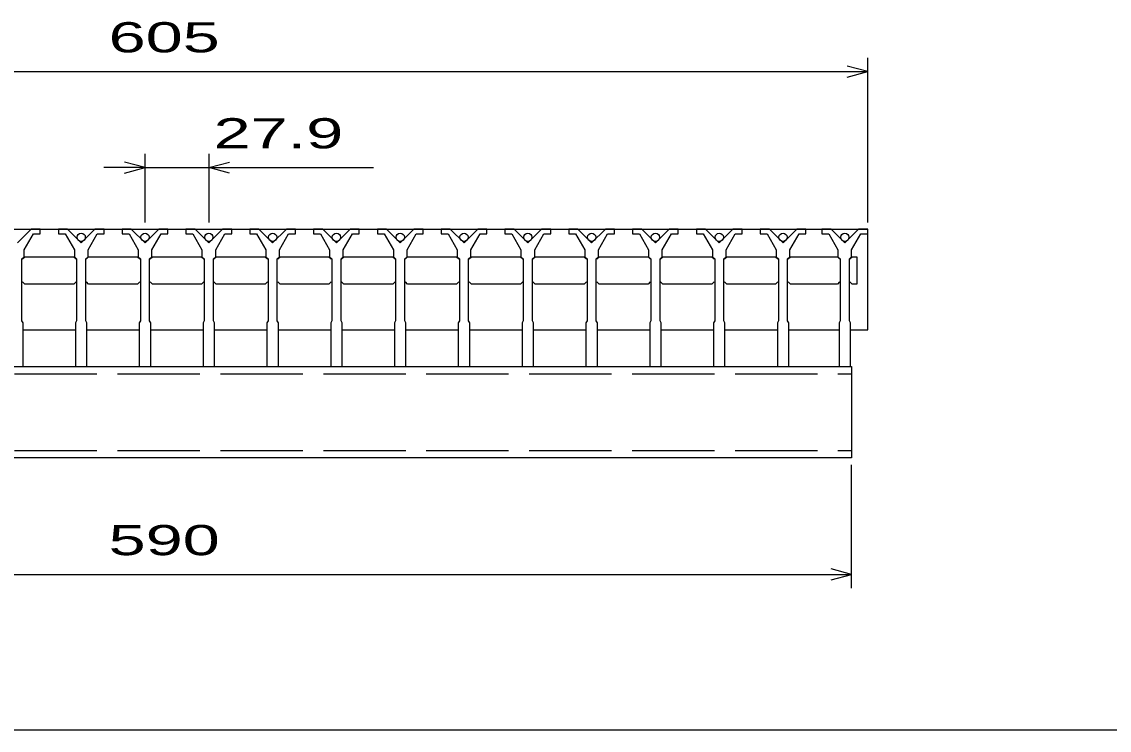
# Model space of a CAD drawing. Units: millimetres, scale not verified. Extents: x -1092 to 1034, y -771 to 635.
# Drawn here: x -624.2 to -148.7, y -684.6 to -374.6 of the extents above; entities that cross this region are included whole.
import ezdxf
from ezdxf.enums import TextEntityAlignment as Align

# ---------------------------------------------------------------- set-up
doc = ezdxf.new("R2010")
doc.units = ezdxf.units.MM
doc.header["$LTSCALE"] = 6
doc.linetypes.add('DASHED', pattern=[7.5, 6, -1.5])
for name, color, linetype, lineweight in [('0_2', 150, 'Continuous', 25), ('16', 3, 'Continuous', 25), ('22', 2, 'Continuous', 25)]:
    doc.layers.add(name, color=color, linetype=linetype, lineweight=lineweight)
doc.styles.add('ベクトル', font='')
doc.styles.get('ベクトル').set_extended_font_data('ベクトル')

msp = doc.modelspace()

# ---------------------------------------------------------------- linework, layer by layer
at = {"layer": '0_2'}
msp.add_line((1034.4, -684.6), (-1041.6, -684.6), dxfattribs=at)
at = {"layer": '16'}
for p, q in [((-859.3, -465.4), (-254.3, -465.4)), ((-620.1, -465.4), (-626.1, -471.4)), ((-616.1, -465.4), (-620.1, -465.4)), ((-616.1, -467.4), (-616.1, -465.4)), ((-608.2, -465.4), (-608.2, -467.4)), ((-604.2, -465.4), (-608.2, -465.4)), ((-598.2, -471.4), (-604.2, -465.4)), ((-592.2, -465.4), (-598.2, -471.4)), ((-588.2, -465.4), (-592.2, -465.4)), ((-588.2, -467.4), (-588.2, -465.4)), ((-580.3, -465.4), (-580.3, -467.4)), ((-576.3, -465.4), (-580.3, -465.4)), ((-570.3, -471.4), (-576.3, -465.4)), ((-564.3, -465.4), (-570.3, -471.4)), ((-560.3, -465.4), (-564.3, -465.4)), ((-560.3, -467.4), (-560.3, -465.4)), ((-552.4, -465.4), (-552.4, -467.4)), ((-548.4, -465.4), (-552.4, -465.4)), ((-542.4, -471.4), (-548.4, -465.4)), ((-536.4, -465.4), (-542.4, -471.4)), ((-532.4, -465.4), (-536.4, -465.4)), ((-532.4, -467.4), (-532.4, -465.4)), ((-524.5, -465.4), (-524.5, -467.4)), ((-520.5, -465.4), (-524.5, -465.4)), ((-514.5, -471.4), (-520.5, -465.4)), ((-508.5, -465.4), (-514.5, -471.4)), ((-504.5, -465.4), (-508.5, -465.4)), ((-504.5, -467.4), (-504.5, -465.4)), ((-496.6, -465.4), (-496.6, -467.4)), ((-492.6, -465.4), (-496.6, -465.4)), ((-486.6, -471.4), (-492.6, -465.4)), ((-480.6, -465.4), (-486.6, -471.4)), ((-476.6, -465.4), (-480.6, -465.4)), ((-476.6, -467.4), (-476.6, -465.4)), ((-468.7, -465.4), (-468.7, -467.4)), ((-464.7, -465.4), (-468.7, -465.4)), ((-458.7, -471.4), (-464.7, -465.4)), ((-452.7, -465.4), (-458.7, -471.4)), ((-448.7, -465.4), (-452.7, -465.4)), ((-448.7, -467.4), (-448.7, -465.4)), ((-440.8, -465.4), (-440.8, -467.4)), ((-436.8, -465.4), (-440.8, -465.4)), ((-430.8, -471.4), (-436.8, -465.4)), ((-424.8, -465.4), (-430.8, -471.4)), ((-420.8, -465.4), (-424.8, -465.4)), ((-420.8, -467.4), (-420.8, -465.4)), ((-412.9, -465.4), (-412.9, -467.4)), ((-408.9, -465.4), (-412.9, -465.4)), ((-402.9, -471.4), (-408.9, -465.4)), ((-396.9, -465.4), (-402.9, -471.4)), ((-392.9, -465.4), (-396.9, -465.4)), ((-392.9, -467.4), (-392.9, -465.4)), ((-385, -465.4), (-385, -467.4)), ((-381, -465.4), (-385, -465.4)), ((-375, -471.4), (-381, -465.4)), ((-369, -465.4), (-375, -471.4)), ((-365, -465.4), (-369, -465.4)), ((-365, -467.4), (-365, -465.4)), ((-357.1, -465.4), (-357.1, -467.4)), ((-353.1, -465.4), (-357.1, -465.4)), ((-347.1, -471.4), (-353.1, -465.4)), ((-341.1, -465.4), (-347.1, -471.4)), ((-337.1, -465.4), (-341.1, -465.4)), ((-337.1, -467.4), (-337.1, -465.4)), ((-329.2, -465.4), (-329.2, -467.4)), ((-325.2, -465.4), (-329.2, -465.4)), ((-319.2, -471.4), (-325.2, -465.4)), ((-313.2, -465.4), (-319.2, -471.4)), ((-309.2, -465.4), (-313.2, -465.4)), ((-309.2, -467.4), (-309.2, -465.4)), ((-301.3, -465.4), (-301.3, -467.4)), ((-297.3, -465.4), (-301.3, -465.4)), ((-291.3, -471.4), (-297.3, -465.4)), ((-285.3, -465.4), (-291.3, -471.4)), ((-281.3, -465.4), (-285.3, -465.4)), ((-281.3, -467.4), (-281.3, -465.4)), ((-274.3, -465.4), (-274.3, -467.4)), ((-270.3, -465.4), (-274.3, -465.4)), ((-264.3, -471.4), (-270.3, -465.4)), ((-258.3, -465.4), (-264.3, -471.4)), ((-254.3, -465.4), (-258.3, -465.4)), ((-254.3, -467.4), (-254.3, -465.4)), ((-254.3, -509.4), (-254.3, -465.4)), ((-623.1, -474.4), (-619.1, -467.4)), ((-619.1, -467.4), (-616.1, -467.4)), ((-608.2, -467.4), (-605.2, -467.4)), ((-605.2, -467.4), (-601.2, -474.4)), ((-595.2, -474.4), (-591.2, -467.4)), ((-591.2, -467.4), (-588.2, -467.4)), ((-580.3, -467.4), (-577.3, -467.4)), ((-577.3, -467.4), (-573.3, -474.4)), ((-567.3, -474.4), (-563.3, -467.4)), ((-563.3, -467.4), (-560.3, -467.4)), ((-552.4, -467.4), (-549.4, -467.4)), ((-549.4, -467.4), (-545.4, -474.4)), ((-539.4, -474.4), (-535.4, -467.4)), ((-535.4, -467.4), (-532.4, -467.4)), ((-524.5, -467.4), (-521.5, -467.4)), ((-521.5, -467.4), (-517.5, -474.4)), ((-511.5, -474.4), (-507.5, -467.4)), ((-507.5, -467.4), (-504.5, -467.4)), ((-496.6, -467.4), (-493.6, -467.4)), ((-493.6, -467.4), (-489.6, -474.4)), ((-483.6, -474.4), (-479.6, -467.4)), ((-479.6, -467.4), (-476.6, -467.4)), ((-468.7, -467.4), (-465.7, -467.4)), ((-465.7, -467.4), (-461.7, -474.4)), ((-455.7, -474.4), (-451.7, -467.4)), ((-451.7, -467.4), (-448.7, -467.4)), ((-440.8, -467.4), (-437.8, -467.4)), ((-437.8, -467.4), (-433.8, -474.4)), ((-427.8, -474.4), (-423.8, -467.4)), ((-423.8, -467.4), (-420.8, -467.4)), ((-412.9, -467.4), (-409.9, -467.4)), ((-409.9, -467.4), (-405.9, -474.4)), ((-399.9, -474.4), (-395.9, -467.4)), ((-395.9, -467.4), (-392.9, -467.4)), ((-385, -467.4), (-382, -467.4)), ((-382, -467.4), (-378, -474.4)), ((-372, -474.4), (-368, -467.4)), ((-368, -467.4), (-365, -467.4)), ((-357.1, -467.4), (-354.1, -467.4)), ((-354.1, -467.4), (-350.1, -474.4)), ((-344.1, -474.4), (-340.1, -467.4)), ((-340.1, -467.4), (-337.1, -467.4)), ((-329.2, -467.4), (-326.2, -467.4)), ((-326.2, -467.4), (-322.2, -474.4)), ((-316.2, -474.4), (-312.2, -467.4)), ((-312.2, -467.4), (-309.2, -467.4)), ((-301.3, -467.4), (-298.3, -467.4)), ((-298.3, -467.4), (-294.3, -474.4)), ((-288.3, -474.4), (-284.3, -467.4)), ((-284.3, -467.4), (-281.3, -467.4)), ((-274.3, -467.4), (-271.3, -467.4)), ((-271.3, -467.4), (-267.3, -474.4)), ((-261.3, -474.4), (-257.3, -467.4)), ((-257.3, -467.4), (-254.3, -467.4)), ((-623.1, -477.4), (-623.1, -474.4)), ((-601.2, -474.4), (-601.2, -477.4)), ((-595.2, -477.4), (-595.2, -474.4)), ((-573.3, -474.4), (-573.3, -477.4)), ((-567.3, -477.4), (-567.3, -474.4)), ((-545.4, -474.4), (-545.4, -477.4)), ((-539.4, -477.4), (-539.4, -474.4)), ((-517.5, -474.4), (-517.5, -477.4)), ((-511.5, -477.4), (-511.5, -474.4)), ((-489.6, -474.4), (-489.6, -477.4)), ((-483.6, -477.4), (-483.6, -474.4)), ((-461.7, -474.4), (-461.7, -477.4)), ((-455.7, -477.4), (-455.7, -474.4)), ((-433.8, -474.4), (-433.8, -477.4)), ((-427.8, -477.4), (-427.8, -474.4)), ((-405.9, -474.4), (-405.9, -477.4)), ((-399.9, -477.4), (-399.9, -474.4)), ((-378, -474.4), (-378, -477.4)), ((-372, -477.4), (-372, -474.4)), ((-350.1, -474.4), (-350.1, -477.4)), ((-344.1, -477.4), (-344.1, -474.4)), ((-322.2, -474.4), (-322.2, -477.4)), ((-316.2, -477.4), (-316.2, -474.4)), ((-294.3, -474.4), (-294.3, -477.4)), ((-288.3, -477.4), (-288.3, -474.4)), ((-267.3, -474.4), (-267.3, -477.4)), ((-261.3, -477.4), (-261.3, -474.4)), ((-624.1, -478.4), (-623.1, -477.4)), ((-624.1, -505.4), (-624.1, -478.4)), ((-623.85, -478.4), (-622.85, -477.4)), ((-622.85, -477.4), (-601.45, -477.4)), ((-601.45, -477.4), (-600.45, -478.4)), ((-601.2, -477.4), (-600.2, -478.4)), ((-600.2, -478.4), (-600.2, -505.4)), ((-596.2, -478.4), (-595.2, -477.4)), ((-596.2, -505.4), (-596.2, -478.4)), ((-595.95, -478.4), (-594.95, -477.4)), ((-594.95, -477.4), (-573.55, -477.4)), ((-573.55, -477.4), (-572.55, -478.4)), ((-573.3, -477.4), (-572.3, -478.4)), ((-572.3, -478.4), (-572.3, -505.4)), ((-568.3, -478.4), (-567.3, -477.4)), ((-568.3, -505.4), (-568.3, -478.4)), ((-568.05, -478.4), (-567.05, -477.4)), ((-567.05, -477.4), (-545.65, -477.4)), ((-545.65, -477.4), (-544.65, -478.4)), ((-545.4, -477.4), (-544.4, -478.4)), ((-544.4, -478.4), (-544.4, -505.4)), ((-540.4, -478.4), (-539.4, -477.4)), ((-540.4, -505.4), (-540.4, -478.4)), ((-540.15, -478.4), (-539.15, -477.4)), ((-539.15, -477.4), (-517.75, -477.4)), ((-517.75, -477.4), (-516.75, -478.4)), ((-517.5, -477.4), (-516.5, -478.4)), ((-516.5, -478.4), (-516.5, -505.4)), ((-512.5, -478.4), (-511.5, -477.4)), ((-512.5, -505.4), (-512.5, -478.4)), ((-512.25, -478.4), (-511.25, -477.4)), ((-511.25, -477.4), (-489.85, -477.4)), ((-489.85, -477.4), (-488.85, -478.4)), ((-489.6, -477.4), (-488.6, -478.4)), ((-488.6, -478.4), (-488.6, -505.4)), ((-484.6, -478.4), (-483.6, -477.4)), ((-484.6, -505.4), (-484.6, -478.4)), ((-484.35, -478.4), (-483.35, -477.4)), ((-483.35, -477.4), (-461.95, -477.4)), ((-461.95, -477.4), (-460.95, -478.4)), ((-461.7, -477.4), (-460.7, -478.4)), ((-460.7, -478.4), (-460.7, -505.4)), ((-456.7, -478.4), (-455.7, -477.4)), ((-456.7, -505.4), (-456.7, -478.4)), ((-456.45, -478.4), (-455.45, -477.4)), ((-455.45, -477.4), (-434.05, -477.4)), ((-434.05, -477.4), (-433.05, -478.4)), ((-433.8, -477.4), (-432.8, -478.4)), ((-432.8, -478.4), (-432.8, -505.4)), ((-428.8, -478.4), (-427.8, -477.4)), ((-428.8, -505.4), (-428.8, -478.4)), ((-428.55, -478.4), (-427.55, -477.4)), ((-427.55, -477.4), (-406.15, -477.4)), ((-406.15, -477.4), (-405.15, -478.4)), ((-405.9, -477.4), (-404.9, -478.4)), ((-404.9, -478.4), (-404.9, -505.4)), ((-400.9, -478.4), (-399.9, -477.4)), ((-400.9, -505.4), (-400.9, -478.4)), ((-400.65, -478.4), (-399.65, -477.4)), ((-399.65, -477.4), (-378.25, -477.4)), ((-378.25, -477.4), (-377.25, -478.4)), ((-378, -477.4), (-377, -478.4)), ((-377, -478.4), (-377, -505.4)), ((-373, -478.4), (-372, -477.4)), ((-373, -505.4), (-373, -478.4)), ((-372.75, -478.4), (-371.75, -477.4)), ((-371.75, -477.4), (-350.35, -477.4)), ((-350.35, -477.4), (-349.35, -478.4)), ((-350.1, -477.4), (-349.1, -478.4)), ((-349.1, -478.4), (-349.1, -505.4)), ((-345.1, -478.4), (-344.1, -477.4)), ((-345.1, -505.4), (-345.1, -478.4)), ((-344.85, -478.4), (-343.85, -477.4)), ((-343.85, -477.4), (-322.45, -477.4)), ((-322.45, -477.4), (-321.45, -478.4)), ((-322.2, -477.4), (-321.2, -478.4)), ((-321.2, -478.4), (-321.2, -505.4)), ((-317.2, -478.4), (-316.2, -477.4)), ((-317.2, -505.4), (-317.2, -478.4)), ((-316.95, -478.4), (-315.95, -477.4)), ((-315.95, -477.4), (-294.55, -477.4)), ((-294.55, -477.4), (-293.55, -478.4)), ((-294.3, -477.4), (-293.3, -478.4)), ((-293.3, -478.4), (-293.3, -505.4)), ((-289.3, -478.4), (-288.3, -477.4)), ((-289.3, -505.4), (-289.3, -478.4)), ((-289.05, -478.4), (-288.05, -477.4)), ((-288.05, -477.4), (-267.55, -477.4)), ((-267.55, -477.4), (-266.55, -478.4)), ((-267.3, -477.4), (-266.3, -478.4)), ((-266.3, -478.4), (-266.3, -505.4)), ((-262.3, -478.4), (-261.3, -477.4)), ((-262.3, -505.4), (-262.3, -478.4)), ((-262.05, -478.4), (-261.05, -477.4)), ((-261.05, -477.4), (-259.05, -477.4)), ((-259.05, -477.4), (-259.05, -489.4)), ((-622.85, -489.4), (-623.85, -488.4)), ((-601.45, -489.4), (-622.85, -489.4)), ((-600.45, -488.4), (-601.45, -489.4)), ((-594.95, -489.4), (-595.95, -488.4)), ((-573.55, -489.4), (-594.95, -489.4)), ((-572.55, -488.4), (-573.55, -489.4)), ((-567.05, -489.4), (-568.05, -488.4)), ((-545.65, -489.4), (-567.05, -489.4)), ((-544.65, -488.4), (-545.65, -489.4)), ((-539.15, -489.4), (-540.15, -488.4)), ((-517.75, -489.4), (-539.15, -489.4)), ((-516.75, -488.4), (-517.75, -489.4)), ((-511.25, -489.4), (-512.25, -488.4)), ((-489.85, -489.4), (-511.25, -489.4)), ((-488.85, -488.4), (-489.85, -489.4)), ((-483.35, -489.4), (-484.35, -488.4)), ((-461.95, -489.4), (-483.35, -489.4)), ((-460.95, -488.4), (-461.95, -489.4)), ((-455.45, -489.4), (-456.45, -488.4)), ((-434.05, -489.4), (-455.45, -489.4)), ((-433.05, -488.4), (-434.05, -489.4)), ((-427.55, -489.4), (-428.55, -488.4)), ((-406.15, -489.4), (-427.55, -489.4)), ((-405.15, -488.4), (-406.15, -489.4)), ((-399.65, -489.4), (-400.65, -488.4)), ((-378.25, -489.4), (-399.65, -489.4)), ((-377.25, -488.4), (-378.25, -489.4)), ((-371.75, -489.4), (-372.75, -488.4)), ((-350.35, -489.4), (-371.75, -489.4)), ((-349.35, -488.4), (-350.35, -489.4)), ((-343.85, -489.4), (-344.85, -488.4)), ((-322.45, -489.4), (-343.85, -489.4)), ((-321.45, -488.4), (-322.45, -489.4)), ((-315.95, -489.4), (-316.95, -488.4)), ((-294.55, -489.4), (-315.95, -489.4)), ((-293.55, -488.4), (-294.55, -489.4)), ((-288.05, -489.4), (-289.05, -488.4)), ((-267.55, -489.4), (-288.05, -489.4)), ((-266.55, -488.4), (-267.55, -489.4)), ((-261.05, -489.4), (-262.05, -488.4)), ((-259.05, -489.4), (-261.05, -489.4)), ((-623.6, -506.4), (-624.1, -505.4)), ((-623.6, -525.4), (-623.6, -506.4)), ((-600.2, -505.4), (-600.7, -506.4)), ((-600.7, -506.4), (-600.7, -525.4)), ((-595.7, -506.4), (-596.2, -505.4)), ((-595.7, -525.4), (-595.7, -506.4)), ((-572.3, -505.4), (-572.8, -506.4)), ((-572.8, -506.4), (-572.8, -525.4)), ((-567.8, -506.4), (-568.3, -505.4)), ((-567.8, -525.4), (-567.8, -506.4)), ((-544.4, -505.4), (-544.9, -506.4)), ((-544.9, -506.4), (-544.9, -525.4)), ((-539.9, -506.4), (-540.4, -505.4)), ((-539.9, -525.4), (-539.9, -506.4)), ((-516.5, -505.4), (-517, -506.4)), ((-517, -506.4), (-517, -525.4)), ((-512, -506.4), (-512.5, -505.4)), ((-512, -525.4), (-512, -506.4)), ((-488.6, -505.4), (-489.1, -506.4)), ((-489.1, -506.4), (-489.1, -525.4)), ((-484.1, -506.4), (-484.6, -505.4)), ((-484.1, -525.4), (-484.1, -506.4)), ((-460.7, -505.4), (-461.2, -506.4)), ((-461.2, -506.4), (-461.2, -525.4)), ((-456.2, -506.4), (-456.7, -505.4)), ((-456.2, -525.4), (-456.2, -506.4)), ((-432.8, -505.4), (-433.3, -506.4)), ((-433.3, -506.4), (-433.3, -525.4)), ((-428.3, -506.4), (-428.8, -505.4)), ((-428.3, -525.4), (-428.3, -506.4)), ((-404.9, -505.4), (-405.4, -506.4)), ((-405.4, -506.4), (-405.4, -525.4)), ((-400.4, -506.4), (-400.9, -505.4)), ((-400.4, -525.4), (-400.4, -506.4)), ((-377, -505.4), (-377.5, -506.4)), ((-377.5, -506.4), (-377.5, -525.4)), ((-372.5, -506.4), (-373, -505.4)), ((-372.5, -525.4), (-372.5, -506.4)), ((-349.1, -505.4), (-349.6, -506.4)), ((-349.6, -506.4), (-349.6, -525.4)), ((-344.6, -506.4), (-345.1, -505.4)), ((-344.6, -525.4), (-344.6, -506.4)), ((-321.2, -505.4), (-321.7, -506.4)), ((-321.7, -506.4), (-321.7, -525.4)), ((-316.7, -506.4), (-317.2, -505.4)), ((-316.7, -525.4), (-316.7, -506.4)), ((-293.3, -505.4), (-293.8, -506.4)), ((-293.8, -506.4), (-293.8, -525.4)), ((-288.8, -506.4), (-289.3, -505.4)), ((-288.8, -525.4), (-288.8, -506.4)), ((-266.3, -505.4), (-266.8, -506.4)), ((-266.8, -506.4), (-266.8, -525.4)), ((-261.8, -506.4), (-262.3, -505.4)), ((-261.8, -525.4), (-261.8, -506.4)), ((-623.6, -509.4), (-600.7, -509.4)), ((-595.7, -509.4), (-572.8, -509.4)), ((-567.8, -509.4), (-544.9, -509.4)), ((-539.9, -509.4), (-517, -509.4)), ((-512, -509.4), (-489.1, -509.4)), ((-484.1, -509.4), (-461.2, -509.4)), ((-456.2, -509.4), (-433.3, -509.4)), ((-428.3, -509.4), (-405.4, -509.4)), ((-400.4, -509.4), (-377.5, -509.4)), ((-372.5, -509.4), (-349.6, -509.4)), ((-344.6, -509.4), (-321.7, -509.4)), ((-316.7, -509.4), (-293.8, -509.4)), ((-288.8, -509.4), (-266.8, -509.4)), ((-261.8, -509.4), (-254.3, -509.4)), ((-852.3, -525.4), (-261.3, -525.4)), ((-628.6, -525.4), (-623.6, -525.4)), ((-600.7, -525.4), (-595.7, -525.4)), ((-572.8, -525.4), (-567.8, -525.4)), ((-544.9, -525.4), (-539.9, -525.4)), ((-517, -525.4), (-512, -525.4)), ((-489.1, -525.4), (-484.1, -525.4)), ((-461.2, -525.4), (-456.2, -525.4)), ((-433.3, -525.4), (-428.3, -525.4)), ((-405.4, -525.4), (-400.4, -525.4)), ((-377.5, -525.4), (-372.5, -525.4)), ((-349.6, -525.4), (-344.6, -525.4)), ((-321.7, -525.4), (-316.7, -525.4)), ((-293.8, -525.4), (-288.8, -525.4)), ((-266.8, -525.4), (-261.8, -525.4)), ((-261.3, -525.4), (-261.3, -565.4)), ((-261.3, -565.4), (-852.3, -565.4))]:
    msp.add_line(p, q, dxfattribs=at)
at = {"layer": '16', "linetype": 'DASHED'}
for p, q in [((-852.3, -528.6), (-261.3, -528.6)), ((-852.3, -562.2), (-261.3, -562.2))]:
    msp.add_line(p, q, dxfattribs=at)
at = {"layer": '16'}
for centre in [(-598.2, -468.9), (-570.3, -468.9), (-542.4, -468.9), (-514.5, -468.9), (-486.6, -468.9), (-458.7, -468.9), (-430.8, -468.9), (-402.9, -468.9), (-375, -468.9), (-347.1, -468.9), (-319.2, -468.9), (-291.3, -468.9), (-264.3, -468.9)]:
    msp.add_circle(centre, 1.8, dxfattribs=at)
at = {"layer": '22', "color": 4}
for p, q in [((-254.3, -396.4), (-263.3, -394)), ((-254.3, -462.4), (-254.3, -390.4)), ((-859.3, -396.4), (-254.3, -396.4)), ((-263.3, -398.8), (-254.3, -396.4)), ((-570.3, -462.4), (-570.3, -432.4)), ((-542.4, -432.4), (-542.4, -462.4)), ((-570.3, -438.4), (-579.3, -436)), ((-542.4, -438.4), (-533.4, -436)), ((-570.3, -438.4), (-588.3, -438.4)), ((-579.3, -440.8), (-570.3, -438.4)), ((-570.3, -438.4), (-542.4, -438.4)), ((-533.4, -440.8), (-542.4, -438.4)), ((-542.4, -438.4), (-470.4, -438.4)), ((-261.3, -622.4), (-261.3, -568.4)), ((-852.3, -616.4), (-261.3, -616.4)), ((-261.3, -616.4), (-270.3, -614)), ((-270.3, -618.8), (-261.3, -616.4))]:
    msp.add_line(p, q, dxfattribs=at)

# ---------------------------------------------------------------- texts
at = {"layer": '22', "style": 'ベクトル', "width": 1.65}
for s, p in [(' 605 ', (-594.3, -381.4)), (' 27.9 ', (-548.4, -423.4)), (' 590 ', (-594.3, -601.4))]:
    msp.add_text(s, height=13.2, dxfattribs=at).set_placement(p, align=Align.MIDDLE_LEFT)

doc.saveas('drawing.dxf')
